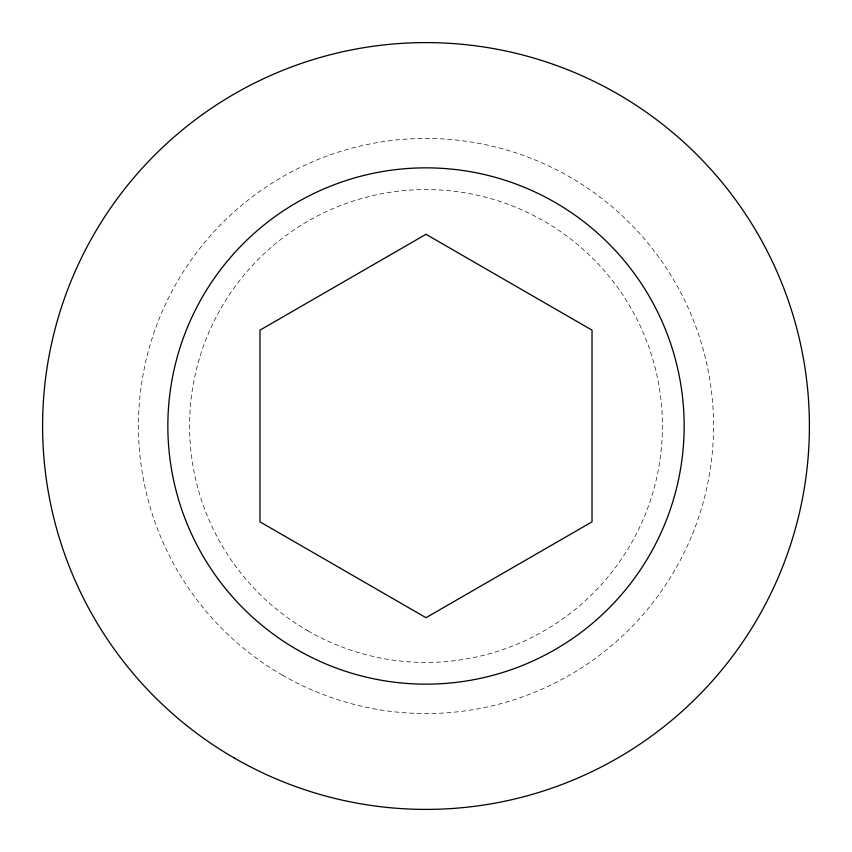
<?xml version="1.0" encoding="UTF-8"?>
<svg xmlns="http://www.w3.org/2000/svg" width="852" height="852" viewBox="0 0 852 852"><rect width="100%" height="100%" fill="white"/><g stroke="black" fill="none" stroke-linecap="round" stroke-linejoin="round"><path stroke-width="0.64" stroke-dasharray="4.26 3.19" d="M282.225 675.029A287.55 287.55 0 0 0 713.55 426A287.55 287.55 0 0 0 282.225 176.971A287.55 287.55 0 0 0 282.225 675.029M307.785 630.757A236.43 236.43 0 0 0 662.43 426A236.43 236.43 0 0 0 307.785 221.243A236.43 236.43 0 0 0 307.785 630.757"/><path stroke-width="1.28" d="M426 234.3L259.977 330.15L259.977 521.85L426 617.7L592.023 521.85L592.023 330.15L426 234.3M234.3 758.035A383.4 383.4 0 0 0 809.4 426A383.4 383.4 0 0 0 234.3 93.965A383.4 383.4 0 0 0 234.3 758.035M296.922 649.565A258.156 258.156 0 0 0 684.156 426A258.156 258.156 0 0 0 296.922 202.435A258.156 258.156 0 0 0 296.922 649.565"/></g></svg>
